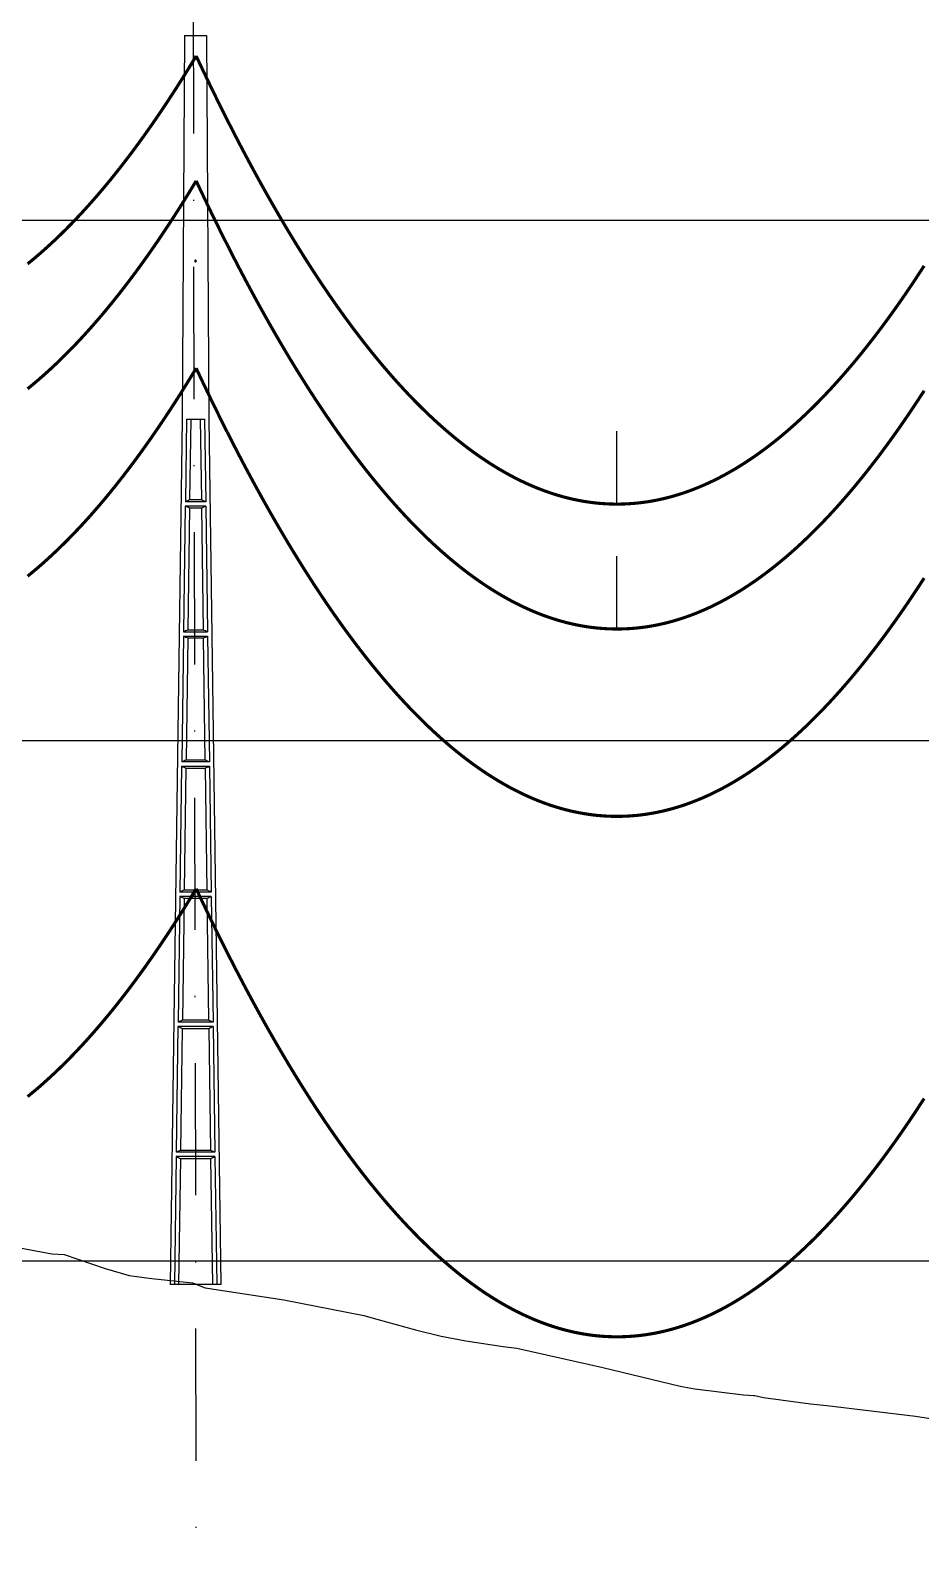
# Model space of a CAD drawing. Header units: metres. Extents: x -121 to 9872, y 3505 to 10721.
# Drawn here: x 7072.6 to 7158.1, y 6248.6 to 6395.2 of the extents above; entities that cross this region are included whole.
import ezdxf

# ---------------------------------------------------------------- set-up
doc = ezdxf.new("R2010")
doc.units = ezdxf.units.M
doc.linetypes.add('DASHDOT', pattern=[25.4, 12.7, -6.35, 0, -6.35])
doc.linetypes.add('DASHED', pattern=[0.75, 0.5, -0.25])
for name, color, linetype in [('C-ROAD-PROF', 2, 'DASHED'), ('CON-EOL- FO', 101, 'Continuous'), ('CON-EOL- PROJEÇÃO', 22, 'Continuous'), ('CON-EOL-CA ARBUTUS', 144, 'Continuous'), ('GRID', 253, 'Continuous'), ('POSTE DT', 7, 'Continuous')]:
    doc.layers.add(name, color=color, linetype=linetype)

# ---------------------------------------------------------------- blocks, each defined once
blk = doc.blocks.new('*U1')
at = {"layer": 'POSTE DT', "extrusion": (0, 1, 0)}
for p, q in [((-3.31, 378.23), (-4.05, 262)), ((-3.31, 378.23), (3.31, 378.23)), ((3.31, 378.23), (4.06, 262)), ((-4.05, 262), (-7.72, 0)), ((-4.05, 262), (-4.05, 262)), ((-2.73, 262), (-3.08, 237.05)), ((-2.73, 262), (2.75, 262)), ((-1.42, 262), (-1.77, 237.57)), ((1.43, 262), (1.77, 237.57)), ((2.75, 262), (3.1, 237.05)), ((4.06, 262), (7.72, 0)), ((-3.1, 235.74), (-3.63, 197.65)), ((3.11, 235.73), (-3.1, 235.74)), ((3.1, 237.05), (-3.08, 237.05)), ((3.11, 235.73), (3.65, 197.65)), ((-1.8, 235.21), (-2.32, 198.19)), ((1.8, 235.21), (2.32, 198.19)), ((-3.65, 196.34), (-4.19, 158.25)), ((-2.35, 195.8), (-2.87, 158.8)), ((2.35, 195.8), (2.87, 158.8)), ((3.66, 196.34), (4.2, 158.25)), ((-4.21, 156.94), (-4.74, 118.85)), ((-2.9, 156.39), (-3.42, 119.41)), ((2.91, 156.39), (3.42, 119.41)), ((4.21, 156.94), (4.75, 118.85)), ((-4.76, 117.54), (-5.29, 79.45)), ((4.77, 117.54), (-4.76, 117.54)), ((4.75, 118.85), (-4.74, 118.85)), ((-3.46, 116.98), (-3.97, 80.02)), ((3.46, 116.98), (3.98, 80.02)), ((4.77, 117.54), (5.3, 79.45)), ((5.3, 79.45), (-5.29, 79.45)), ((-5.31, 78.14), (-5.85, 40.06)), ((5.32, 78.14), (-5.31, 78.14)), ((-4.01, 77.57), (-4.53, 40.63)), ((4.01, 77.57), (4.53, 40.63)), ((5.32, 78.14), (5.85, 40.06)), ((-5.86, 38.74), (-6.41, 0)), ((5.87, 38.74), (-5.86, 38.74)), ((5.85, 40.06), (-5.85, 40.06)), ((-4.56, 38.17), (-5.1, 0)), ((4.56, 38.17), (5.1, 0)), ((5.87, 38.74), (6.41, 0)), ((-6.41, 0), (-7.72, 0)), ((-5.1, 0), (-6.41, 0)), ((5.1, 0), (-5.1, 0)), ((6.41, 0), (5.1, 0)), ((7.72, 0), (6.41, 0))]:
    blk.add_line(p, q, dxfattribs=at)
at = {"layer": 'POSTE DT', "ltscale": 3}
for points in [[(-3.65, 196.34), (3.66, 196.34)], [(-3.63, 197.65), (3.65, 197.65)], [(4.2, 158.25), (-4.19, 158.25)], [(-4.21, 156.94), (4.21, 156.94)]]:
    blk.add_lwpolyline(points, dxfattribs=at)
at = {"layer": 'POSTE DT'}
for points, knots in [([(0.25, 309.94), (0.25, 309.93), (0.25, 309.93), (0.25, 309.92), (0.25, 309.91), (0.25, 309.9), (0.25, 309.89), (0.24, 309.85), (0.22, 309.82), (0.19, 309.77), (0.16, 309.74), (0.11, 309.71), (0.08, 309.7), (0.01, 309.68), (-0.02, 309.68), (-0.08, 309.7), (-0.11, 309.71), (-0.16, 309.74), (-0.18, 309.76), (-0.21, 309.8), (-0.22, 309.82), (-0.24, 309.85), (-0.24, 309.87), (-0.25, 309.89), (-0.25, 309.9), (-0.25, 309.92), (-0.25, 309.92), (-0.25, 309.93), (-0.25, 309.94), (-0.25, 309.95), (-0.25, 309.95), (-0.25, 309.96), (-0.25, 309.97), (-0.24, 310), (-0.23, 310.02), (-0.21, 310.07), (-0.2, 310.09), (-0.15, 310.14), (-0.13, 310.15), (-0.07, 310.18), (-0.03, 310.19), (0.03, 310.19), (0.06, 310.18), (0.12, 310.16), (0.14, 310.14), (0.18, 310.11), (0.2, 310.09), (0.21, 310.06), (0.22, 310.05), (0.23, 310.04), (0.24, 310.01), (0.24, 309.99), (0.25, 309.97), (0.25, 309.96), (0.25, 309.95), (0.25, 309.94), (0.25, 309.94), (0.25, 309.94), (0.25, 309.94)], [-54.728303, -54.728303, -54.728303, -54.728303, -54.309038, -54.309038, -53.647169, -53.647169, -52.532885, -52.532885, -48.86224, -48.86224, -45.282765, -45.282765, -41.52867, -41.52867, -37.867486, -37.867486, -34.454589, -34.454589, -31.301423, -31.301423, -28.48103, -28.48103, -26.961755, -26.961755, -25.7544, -25.7544, -25.136228, -25.136228, -24.64409, -24.64409, -24.094201, -24.094201, -23.191199, -23.191199, -20.494482, -20.494482, -17.342863, -17.342863, -13.645538, -13.645538, -9.835989, -9.835989, -6.296781, -6.296781, -3.005029, -3.005029, 0, 0, 0, 1.527594, 1.527594, 3.697216, 3.697216, 4.489727, 4.489727, 5.01438, 5.01438, 5.095313, 5.095313, 5.095313, 5.095313]), ([(-3.1, 235.74), (-2.88, 235.65), (-2.67, 235.56), (-2.23, 235.39), (-2.02, 235.3), (-1.8, 235.21)], [0.055576, 0.055576, 0.055576, 0.055576, 56.767409, 56.767409, 113.50757, 113.50757, 113.50757, 113.50757]), ([(-1.77, 237.57), (-1.99, 237.49), (-2.21, 237.4), (-2.64, 237.22), (-2.86, 237.14), (-3.08, 237.05)], [0, 0, 0, 0, 56.660495, 56.660495, 113.412826, 113.412826, 113.412826, 113.412826]), ([(1.77, 237.57), (1.18, 237.57), (0.59, 237.57), (-0.59, 237.57), (-1.18, 237.57), (-1.77, 237.57)], [0, 0, 0, 0, 67.306894, 67.306894, 134.614447, 134.614447, 134.614447, 134.614447]), ([(3.1, 237.05), (2.87, 237.14), (2.65, 237.23), (2.21, 237.4), (1.99, 237.49), (1.77, 237.57)], [0, 0, 0, 0, 56.738948, 56.738948, 113.38731, 113.38731, 113.38731, 113.38731]), ([(1.8, 235.21), (2.02, 235.3), (2.24, 235.38), (2.68, 235.56), (2.89, 235.65), (3.11, 235.73)], [0, 0, 0, 0, 56.845349, 56.845349, 113.599799, 113.599799, 113.599799, 113.599799]), ([(-1.8, 235.21), (-1.2, 235.21), (-0.6, 235.21), (0.6, 235.21), (1.2, 235.21), (1.8, 235.21)], [0, 0, 0, 0, 68.567797, 68.567797, 137.136247, 137.136247, 137.136247, 137.136247]), ([(-3.65, 196.34), (-3.43, 196.25), (-3.22, 196.16), (-2.78, 195.98), (-2.57, 195.89), (-2.35, 195.8)], [0.054307, 0.054307, 0.054307, 0.054307, 63.527131, 63.527131, 127.063246, 127.063246, 127.063246, 127.063246]), ([(-2.32, 198.19), (-2.54, 198.1), (-2.76, 198.01), (-3.2, 197.83), (-3.41, 197.74), (-3.63, 197.65)], [0, 0, 0, 0, 63.412073, 63.412073, 126.777421, 126.777421, 126.777421, 126.777421]), ([(-2.35, 195.8), (-1.57, 195.8), (-0.78, 195.8), (0.79, 195.8), (1.57, 195.8), (2.35, 195.8)], [0, 0, 0, 0, 89.585713, 89.585713, 179.17191, 179.17191, 179.17191, 179.17191]), ([(2.32, 198.19), (1.55, 198.19), (0.77, 198.19), (-0.77, 198.19), (-1.55, 198.19), (-2.32, 198.19)], [0, 0, 0, 0, 88.31008, 88.31008, 176.620652, 176.620652, 176.620652, 176.620652]), ([(3.65, 197.65), (3.43, 197.74), (3.2, 197.83), (2.76, 198.01), (2.54, 198.1), (2.32, 198.19)], [0, 0, 0, 0, 63.488119, 63.488119, 126.880939, 126.880939, 126.880939, 126.880939]), ([(2.35, 195.8), (2.57, 195.89), (2.79, 195.98), (3.23, 196.16), (3.45, 196.25), (3.66, 196.34)], [0, 0, 0, 0, 63.60246, 63.60246, 127.109696, 127.109696, 127.109696, 127.109696]), ([(-2.87, 158.8), (-3.09, 158.71), (-3.31, 158.62), (-3.75, 158.43), (-3.97, 158.34), (-4.19, 158.25)], [0, 0, 0, 0, 70.301707, 70.301707, 140.590947, 140.590947, 140.590947, 140.590947]), ([(2.87, 158.8), (1.92, 158.8), (0.96, 158.8), (-0.96, 158.8), (-1.91, 158.8), (-2.87, 158.8)], [0, 0, 0, 0, 109.314454, 109.314454, 218.629264, 218.629264, 218.629264, 218.629264]), ([(4.2, 158.25), (3.98, 158.34), (3.76, 158.44), (3.31, 158.62), (3.09, 158.71), (2.87, 158.8)], [0, 0, 0, 0, 70.379198, 70.379198, 140.659718, 140.659718, 140.659718, 140.659718]), ([(-4.21, 156.94), (-3.99, 156.85), (-3.77, 156.75), (-3.34, 156.57), (-3.12, 156.48), (-2.9, 156.39)], [0.053423, 0.053423, 0.053423, 0.053423, 70.429742, 70.429742, 140.90167, 140.90167, 140.90167, 140.90167]), ([(-2.9, 156.39), (-1.94, 156.39), (-0.97, 156.39), (0.97, 156.39), (1.94, 156.39), (2.91, 156.39)], [0, 0, 0, 0, 110.60219, 110.60219, 221.20473, 221.20473, 221.20473, 221.20473]), ([(2.91, 156.39), (3.12, 156.48), (3.34, 156.57), (3.78, 156.75), (4, 156.85), (4.21, 156.94)], [0, 0, 0, 0, 70.506649, 70.506649, 140.914701, 140.914701, 140.914701, 140.914701]), ([(-4.76, 117.54), (-4.54, 117.45), (-4.32, 117.35), (-3.89, 117.17), (-3.67, 117.07), (-3.46, 116.98)], [0.052784, 0.052784, 0.052784, 0.052784, 77.438432, 77.438432, 154.950301, 154.950301, 154.950301, 154.950301]), ([(-3.42, 119.41), (-3.64, 119.32), (-3.86, 119.23), (-4.3, 119.04), (-4.52, 118.95), (-4.74, 118.85)], [0, 0, 0, 0, 77.299547, 77.299547, 154.618634, 154.618634, 154.618634, 154.618634]), ([(-3.46, 116.98), (-2.3, 116.98), (-1.15, 116.98), (1.15, 116.98), (2.31, 116.98), (3.46, 116.98)], [0, 0, 0, 0, 131.617604, 131.617604, 263.235447, 263.235447, 263.235447, 263.235447]), ([(3.42, 119.41), (2.28, 119.41), (1.14, 119.41), (-1.14, 119.41), (-2.28, 119.41), (-3.42, 119.41)], [0, 0, 0, 0, 130.319901, 130.319901, 260.640046, 260.640046, 260.640046, 260.640046]), ([(4.75, 118.85), (4.53, 118.95), (4.31, 119.04), (3.87, 119.23), (3.64, 119.32), (3.42, 119.41)], [0, 0, 0, 0, 77.381597, 77.381597, 154.66183, 154.66183, 154.66183, 154.66183]), ([(3.46, 116.98), (3.68, 117.07), (3.89, 117.17), (4.33, 117.35), (4.55, 117.45), (4.77, 117.54)], [0, 0, 0, 0, 77.520013, 77.520013, 154.938747, 154.938747, 154.938747, 154.938747]), ([(-3.97, 80.02), (-4.19, 79.93), (-4.41, 79.83), (-4.85, 79.64), (-5.07, 79.55), (-5.29, 79.45)], [0, 0, 0, 0, 84.379671, 84.379671, 168.809376, 168.809376, 168.809376, 168.809376]), ([(3.98, 80.02), (2.65, 80.02), (1.33, 80.02), (-1.32, 80.02), (-2.65, 80.02), (-3.97, 80.02)], [0, 0, 0, 0, 151.326157, 151.326157, 302.652465, 302.652465, 302.652465, 302.652465]), ([(5.3, 79.45), (5.08, 79.55), (4.86, 79.64), (4.42, 79.83), (4.2, 79.93), (3.98, 80.02)], [0, 0, 0, 0, 84.46863, 84.46863, 168.833721, 168.833721, 168.833721, 168.833721]), ([(-5.31, 78.14), (-5.09, 78.05), (-4.88, 77.95), (-4.44, 77.76), (-4.23, 77.67), (-4.01, 77.57)], [0.052308, 0.052308, 0.052308, 0.052308, 84.527725, 84.527725, 169.158824, 169.158824, 169.158824, 169.158824]), ([(-4.01, 77.57), (-2.67, 77.57), (-1.34, 77.57), (1.34, 77.57), (2.67, 77.57), (4.01, 77.57)], [0, 0, 0, 0, 152.632212, 152.632212, 305.264569, 305.264569, 305.264569, 305.264569]), ([(4.01, 77.57), (4.23, 77.67), (4.45, 77.76), (4.88, 77.95), (5.1, 78.05), (5.32, 78.14)], [0, 0, 0, 0, 84.616316, 84.616316, 169.129178, 169.129178, 169.129178, 169.129178]), ([(-5.86, 38.74), (-5.65, 38.65), (-5.43, 38.55), (-5, 38.36), (-4.78, 38.26), (-4.56, 38.17)], [0.026524, 0.026524, 0.026524, 0.026524, 91.679563, 91.679563, 183.466041, 183.466041, 183.466041, 183.466041]), ([(-4.53, 40.63), (-4.75, 40.53), (-4.97, 40.44), (-5.41, 40.25), (-5.63, 40.15), (-5.85, 40.06)], [0, 0, 0, 0, 91.523648, 91.523648, 183.126775, 183.126775, 183.126775, 183.126775]), ([(-4.56, 38.17), (-3.04, 38.17), (-1.52, 38.17), (1.52, 38.17), (3.04, 38.17), (4.56, 38.17)], [0, 0, 0, 0, 173.646192, 173.646192, 347.292451, 347.292451, 347.292451, 347.292451]), ([(4.53, 40.63), (3.02, 40.63), (1.51, 40.63), (-1.51, 40.63), (-3.02, 40.63), (-4.53, 40.63)], [0, 0, 0, 0, 172.33304, 172.33304, 344.666151, 344.666151, 344.666151, 344.666151]), ([(5.85, 40.06), (5.63, 40.15), (5.41, 40.25), (4.97, 40.44), (4.75, 40.53), (4.53, 40.63)], [0, 0, 0, 0, 91.621326, 91.621326, 183.137324, 183.137324, 183.137324, 183.137324]), ([(4.56, 38.17), (4.78, 38.26), (5, 38.36), (5.43, 38.55), (5.65, 38.65), (5.87, 38.74)], [0, 0, 0, 0, 91.776928, 91.776928, 183.448614, 183.448614, 183.448614, 183.448614])]:
    blk.add_open_spline(points, degree=3, knots=knots, dxfattribs=at)

msp = doc.modelspace()

# ---------------------------------------------------------------- linework, layer by layer
at = {"layer": 'C-ROAD-PROF', "color": 0, "linetype": 'Continuous', "lineweight": -3}
msp.add_lwpolyline([(7067.06, 6279.063), (7074.606, 6277.658), (7075.805, 6277.593), (7079.754, 6276.257), (7082.031, 6275.578), (7084.212, 6275.266), (7088.137, 6274.87), (7089.337, 6274.396), (7096.904, 6273.245), (7104.592, 6271.742), (7105.835, 6271.366), (7109.559, 6270.342), (7112.019, 6269.753), (7114.406, 6269.302), (7117.991, 6268.764), (7119.286, 6268.601), (7127.555, 6266.732), (7134.989, 6264.944), (7136.416, 6264.686), (7141.095, 6264.102), (7142.054, 6264.056), (7142.167, 6264.032), (7143.002, 6263.853), (7147.504, 6263.229), (7149.085, 6263.091), (7157.618, 6262.056), (7164.81, 6260.948)], dxfattribs=at)
at = {"layer": 'CON-EOL- FO', "const_width": 0.3}
for points in [[(7072.286, 6342.756), (7072.654, 6343.057), (7073.023, 6343.364), (7073.391, 6343.678), (7073.759, 6344), (7074.127, 6344.329), (7074.495, 6344.665), (7074.863, 6345.008), (7075.232, 6345.358), (7075.6, 6345.715), (7075.968, 6346.08), (7076.336, 6346.451), (7076.704, 6346.83), (7077.072, 6347.216), (7077.441, 6347.609), (7077.809, 6348.009), (7078.177, 6348.416), (7078.545, 6348.831), (7078.913, 6349.253), (7079.281, 6349.681), (7079.65, 6350.117), (7080.018, 6350.56), (7080.386, 6351.011), (7080.754, 6351.468), (7081.122, 6351.933), (7081.49, 6352.405), (7081.858, 6352.884), (7082.227, 6353.37), (7082.595, 6353.863), (7082.963, 6354.364), (7083.331, 6354.871), (7083.699, 6355.386), (7084.067, 6355.908), (7084.436, 6356.437), (7084.804, 6356.974), (7085.172, 6357.517), (7085.54, 6358.068), (7085.908, 6358.626), (7086.276, 6359.191), (7086.645, 6359.763), (7087.013, 6360.343), (7087.381, 6360.93), (7087.749, 6361.524), (7088.117, 6362.125), (7088.485, 6362.733)], [(7088.485, 6362.733), (7088.853, 6361.95), (7089.222, 6361.174), (7089.59, 6360.405), (7089.958, 6359.644), (7090.326, 6358.89), (7090.694, 6358.143), (7091.062, 6357.403), (7091.431, 6356.671), (7091.799, 6355.945), (7092.167, 6355.227), (7092.535, 6354.517), (7092.903, 6353.813), (7093.271, 6353.117), (7093.64, 6352.428), (7094.008, 6351.746), (7094.376, 6351.072), (7094.744, 6350.405), (7095.112, 6349.745), (7095.48, 6349.092), (7095.849, 6348.446), (7096.217, 6347.808), (7096.585, 6347.177), (7096.953, 6346.553), (7097.321, 6345.936), (7097.689, 6345.326), (7098.057, 6344.724), (7098.426, 6344.129), (7098.794, 6343.541), (7099.162, 6342.96), (7099.53, 6342.387), (7099.898, 6341.82), (7100.266, 6341.261), (7100.635, 6340.709), (7101.003, 6340.164), (7101.371, 6339.627), (7101.739, 6339.096), (7102.107, 6338.573), (7102.475, 6338.057), (7102.844, 6337.548), (7103.212, 6337.047), (7103.58, 6336.552), (7103.948, 6336.065), (7104.316, 6335.585), (7104.684, 6335.112), (7105.052, 6334.646), (7105.421, 6334.187), (7105.789, 6333.736), (7106.157, 6333.291), (7106.525, 6332.854), (7106.893, 6332.424), (7107.261, 6332.001), (7107.63, 6331.586), (7107.998, 6331.177), (7108.366, 6330.776), (7108.734, 6330.381), (7109.102, 6329.994), (7109.47, 6329.614), (7109.839, 6329.242), (7110.207, 6328.876), (7110.575, 6328.518), (7110.943, 6328.166), (7111.311, 6327.822), (7111.679, 6327.485), (7112.048, 6327.155), (7112.416, 6326.832), (7112.784, 6326.517), (7113.152, 6326.208), (7113.52, 6325.907), (7113.888, 6325.612), (7114.256, 6325.325), (7114.625, 6325.045), (7114.993, 6324.772), (7115.361, 6324.507), (7115.729, 6324.248), (7116.097, 6323.997), (7116.465, 6323.752), (7116.834, 6323.515), (7117.202, 6323.285), (7117.57, 6323.062), (7117.938, 6322.846), (7118.306, 6322.638), (7118.674, 6322.436), (7119.043, 6322.241), (7119.411, 6322.054), (7119.779, 6321.874), (7120.147, 6321.701), (7120.515, 6321.535), (7120.883, 6321.376), (7121.251, 6321.224), (7121.62, 6321.079), (7121.988, 6320.942), (7122.356, 6320.812), (7122.724, 6320.688), (7123.092, 6320.572), (7123.46, 6320.463), (7123.829, 6320.361), (7124.197, 6320.266), (7124.565, 6320.178), (7124.933, 6320.098), (7125.301, 6320.024), (7125.669, 6319.958), (7126.038, 6319.899), (7126.406, 6319.846), (7126.774, 6319.801), (7127.142, 6319.763), (7127.51, 6319.733), (7127.878, 6319.709), (7128.247, 6319.692), (7128.615, 6319.683), (7128.983, 6319.68), (7129.351, 6319.685), (7129.719, 6319.697), (7130.087, 6319.716), (7130.455, 6319.742), (7130.824, 6319.775), (7131.192, 6319.815), (7131.56, 6319.863), (7131.928, 6319.917), (7132.296, 6319.979), (7132.664, 6320.047), (7133.033, 6320.123), (7133.401, 6320.206), (7133.769, 6320.296), (7134.137, 6320.393), (7134.505, 6320.498), (7134.873, 6320.609), (7135.242, 6320.728), (7135.61, 6320.853), (7135.978, 6320.986), (7136.346, 6321.126), (7136.714, 6321.273), (7137.082, 6321.427), (7137.451, 6321.588), (7137.819, 6321.756), (7138.187, 6321.932), (7138.555, 6322.114), (7138.923, 6322.304), (7139.291, 6322.501), (7139.659, 6322.705), (7140.028, 6322.916), (7140.396, 6323.134), (7140.764, 6323.359), (7141.132, 6323.591), (7141.5, 6323.831), (7141.868, 6324.078), (7142.237, 6324.331), (7142.605, 6324.592), (7142.973, 6324.86), (7143.341, 6325.136), (7143.709, 6325.418), (7144.077, 6325.707), (7144.446, 6326.004), (7144.814, 6326.308), (7145.182, 6326.618), (7145.55, 6326.936), (7145.918, 6327.261), (7146.286, 6327.594), (7146.654, 6327.933), (7147.023, 6328.28), (7147.391, 6328.633), (7147.759, 6328.994), (7148.127, 6329.362), (7148.495, 6329.737), (7148.863, 6330.119), (7149.232, 6330.509), (7149.6, 6330.905), (7149.968, 6331.309), (7150.336, 6331.72), (7150.704, 6332.138), (7151.072, 6332.563), (7151.441, 6332.995), (7151.809, 6333.435), (7152.177, 6333.882), (7152.545, 6334.335), (7152.913, 6334.796), (7153.281, 6335.265), (7153.65, 6335.74), (7154.018, 6336.222), (7154.386, 6336.712), (7154.754, 6337.209), (7155.122, 6337.713), (7155.49, 6338.224), (7155.858, 6338.742), (7156.227, 6339.268), (7156.595, 6339.801), (7156.963, 6340.341), (7157.331, 6340.888), (7157.699, 6341.442), (7158.067, 6342.004), (7158.436, 6342.572)]]:
    msp.add_lwpolyline(points, dxfattribs=at)
at = {"layer": 'CON-EOL- PROJEÇÃO', "lineweight": 30, "const_width": 0.3}
for points in [[(7072.286, 6292.756), (7072.654, 6293.057), (7073.023, 6293.364), (7073.391, 6293.678), (7073.759, 6294), (7074.127, 6294.329), (7074.495, 6294.665), (7074.863, 6295.008), (7075.232, 6295.358), (7075.6, 6295.715), (7075.968, 6296.08), (7076.336, 6296.451), (7076.704, 6296.83), (7077.072, 6297.216), (7077.441, 6297.609), (7077.809, 6298.009), (7078.177, 6298.416), (7078.545, 6298.831), (7078.913, 6299.253), (7079.281, 6299.681), (7079.65, 6300.117), (7080.018, 6300.56), (7080.386, 6301.011), (7080.754, 6301.468), (7081.122, 6301.933), (7081.49, 6302.405), (7081.858, 6302.884), (7082.227, 6303.37), (7082.595, 6303.863), (7082.963, 6304.364), (7083.331, 6304.871), (7083.699, 6305.386), (7084.067, 6305.908), (7084.436, 6306.437), (7084.804, 6306.974), (7085.172, 6307.517), (7085.54, 6308.068), (7085.908, 6308.626), (7086.276, 6309.191), (7086.645, 6309.763), (7087.013, 6310.343), (7087.381, 6310.93), (7087.749, 6311.524), (7088.117, 6312.125), (7088.485, 6312.733)], [(7088.485, 6312.733), (7088.853, 6311.95), (7089.222, 6311.174), (7089.59, 6310.405), (7089.958, 6309.644), (7090.326, 6308.89), (7090.694, 6308.143), (7091.062, 6307.403), (7091.431, 6306.671), (7091.799, 6305.945), (7092.167, 6305.227), (7092.535, 6304.517), (7092.903, 6303.813), (7093.271, 6303.117), (7093.64, 6302.428), (7094.008, 6301.746), (7094.376, 6301.072), (7094.744, 6300.405), (7095.112, 6299.745), (7095.48, 6299.092), (7095.849, 6298.446), (7096.217, 6297.808), (7096.585, 6297.177), (7096.953, 6296.553), (7097.321, 6295.936), (7097.689, 6295.326), (7098.057, 6294.724), (7098.426, 6294.129), (7098.794, 6293.541), (7099.162, 6292.96), (7099.53, 6292.387), (7099.898, 6291.82), (7100.266, 6291.261), (7100.635, 6290.709), (7101.003, 6290.164), (7101.371, 6289.627), (7101.739, 6289.096), (7102.107, 6288.573), (7102.475, 6288.057), (7102.844, 6287.548), (7103.212, 6287.047), (7103.58, 6286.552), (7103.948, 6286.065), (7104.316, 6285.585), (7104.684, 6285.112), (7105.052, 6284.646), (7105.421, 6284.187), (7105.789, 6283.736), (7106.157, 6283.291), (7106.525, 6282.854), (7106.893, 6282.424), (7107.261, 6282.001), (7107.63, 6281.586), (7107.998, 6281.177), (7108.366, 6280.776), (7108.734, 6280.381), (7109.102, 6279.994), (7109.47, 6279.614), (7109.839, 6279.242), (7110.207, 6278.876), (7110.575, 6278.518), (7110.943, 6278.166), (7111.311, 6277.822), (7111.679, 6277.485), (7112.048, 6277.155), (7112.416, 6276.832), (7112.784, 6276.517), (7113.152, 6276.208), (7113.52, 6275.907), (7113.888, 6275.612), (7114.256, 6275.325), (7114.625, 6275.045), (7114.993, 6274.772), (7115.361, 6274.507), (7115.729, 6274.248), (7116.097, 6273.997), (7116.465, 6273.752), (7116.834, 6273.515), (7117.202, 6273.285), (7117.57, 6273.062), (7117.938, 6272.846), (7118.306, 6272.638), (7118.674, 6272.436), (7119.043, 6272.241), (7119.411, 6272.054), (7119.779, 6271.874), (7120.147, 6271.701), (7120.515, 6271.535), (7120.883, 6271.376), (7121.251, 6271.224), (7121.62, 6271.079), (7121.988, 6270.942), (7122.356, 6270.811), (7122.724, 6270.688), (7123.092, 6270.572), (7123.46, 6270.463), (7123.829, 6270.361), (7124.197, 6270.266), (7124.565, 6270.178), (7124.933, 6270.098), (7125.301, 6270.024), (7125.669, 6269.958), (7126.038, 6269.899), (7126.406, 6269.846), (7126.774, 6269.801), (7127.142, 6269.763), (7127.51, 6269.733), (7127.878, 6269.709), (7128.247, 6269.692), (7128.615, 6269.683), (7128.983, 6269.68), (7129.351, 6269.685), (7129.719, 6269.697), (7130.087, 6269.716), (7130.455, 6269.742), (7130.824, 6269.775), (7131.192, 6269.815), (7131.56, 6269.863), (7131.928, 6269.917), (7132.296, 6269.979), (7132.664, 6270.047), (7133.033, 6270.123), (7133.401, 6270.206), (7133.769, 6270.296), (7134.137, 6270.393), (7134.505, 6270.498), (7134.873, 6270.609), (7135.242, 6270.727), (7135.61, 6270.853), (7135.978, 6270.986), (7136.346, 6271.126), (7136.714, 6271.273), (7137.082, 6271.427), (7137.451, 6271.588), (7137.819, 6271.756), (7138.187, 6271.932), (7138.555, 6272.114), (7138.923, 6272.304), (7139.291, 6272.501), (7139.659, 6272.705), (7140.028, 6272.916), (7140.396, 6273.134), (7140.764, 6273.359), (7141.132, 6273.591), (7141.5, 6273.831), (7141.868, 6274.078), (7142.237, 6274.331), (7142.605, 6274.592), (7142.973, 6274.86), (7143.341, 6275.136), (7143.709, 6275.418), (7144.077, 6275.707), (7144.446, 6276.004), (7144.814, 6276.308), (7145.182, 6276.618), (7145.55, 6276.936), (7145.918, 6277.261), (7146.286, 6277.594), (7146.654, 6277.933), (7147.023, 6278.28), (7147.391, 6278.633), (7147.759, 6278.994), (7148.127, 6279.362), (7148.495, 6279.737), (7148.863, 6280.119), (7149.232, 6280.509), (7149.6, 6280.905), (7149.968, 6281.309), (7150.336, 6281.72), (7150.704, 6282.138), (7151.072, 6282.563), (7151.441, 6282.995), (7151.809, 6283.435), (7152.177, 6283.882), (7152.545, 6284.335), (7152.913, 6284.796), (7153.281, 6285.265), (7153.65, 6285.74), (7154.018, 6286.222), (7154.386, 6286.712), (7154.754, 6287.209), (7155.122, 6287.713), (7155.49, 6288.224), (7155.858, 6288.742), (7156.227, 6289.268), (7156.595, 6289.801), (7156.963, 6290.341), (7157.331, 6290.888), (7157.699, 6291.442), (7158.067, 6292.004), (7158.436, 6292.572)]]:
    msp.add_lwpolyline(points, dxfattribs=at)
at = {"layer": 'CON-EOL-CA ARBUTUS'}
for p, q in [((7128.923, 6349.68), (7128.923, 6356.68)), ((7128.923, 6337.68), (7128.923, 6344.68))]:
    msp.add_line(p, q, dxfattribs=at)
at = {"layer": 'CON-EOL-CA ARBUTUS', "const_width": 0.3}
for points in [[(7072.286, 6372.756), (7072.654, 6373.057), (7073.023, 6373.364), (7073.391, 6373.678), (7073.759, 6374), (7074.127, 6374.329), (7074.495, 6374.665), (7074.863, 6375.008), (7075.232, 6375.358), (7075.6, 6375.715), (7075.968, 6376.08), (7076.336, 6376.451), (7076.704, 6376.83), (7077.072, 6377.216), (7077.441, 6377.609), (7077.809, 6378.009), (7078.177, 6378.416), (7078.545, 6378.831), (7078.913, 6379.253), (7079.281, 6379.681), (7079.65, 6380.117), (7080.018, 6380.56), (7080.386, 6381.011), (7080.754, 6381.468), (7081.122, 6381.933), (7081.49, 6382.405), (7081.858, 6382.884), (7082.227, 6383.37), (7082.595, 6383.863), (7082.963, 6384.364), (7083.331, 6384.871), (7083.699, 6385.386), (7084.067, 6385.908), (7084.436, 6386.437), (7084.804, 6386.974), (7085.172, 6387.517), (7085.54, 6388.068), (7085.908, 6388.626), (7086.276, 6389.191), (7086.645, 6389.763), (7087.013, 6390.343), (7087.381, 6390.93), (7087.749, 6391.524), (7088.117, 6392.125), (7088.485, 6392.733)], [(7088.485, 6392.733), (7088.853, 6391.95), (7089.222, 6391.174), (7089.59, 6390.405), (7089.958, 6389.644), (7090.326, 6388.89), (7090.694, 6388.143), (7091.062, 6387.403), (7091.431, 6386.671), (7091.799, 6385.945), (7092.167, 6385.227), (7092.535, 6384.517), (7092.903, 6383.813), (7093.271, 6383.117), (7093.64, 6382.428), (7094.008, 6381.746), (7094.376, 6381.072), (7094.744, 6380.405), (7095.112, 6379.745), (7095.48, 6379.092), (7095.849, 6378.446), (7096.217, 6377.808), (7096.585, 6377.177), (7096.953, 6376.553), (7097.321, 6375.936), (7097.689, 6375.326), (7098.057, 6374.724), (7098.426, 6374.129), (7098.794, 6373.541), (7099.162, 6372.96), (7099.53, 6372.387), (7099.898, 6371.82), (7100.266, 6371.261), (7100.635, 6370.709), (7101.003, 6370.164), (7101.371, 6369.627), (7101.739, 6369.096), (7102.107, 6368.573), (7102.475, 6368.057), (7102.844, 6367.548), (7103.212, 6367.047), (7103.58, 6366.552), (7103.948, 6366.065), (7104.316, 6365.585), (7104.684, 6365.112), (7105.052, 6364.646), (7105.421, 6364.187), (7105.789, 6363.736), (7106.157, 6363.291), (7106.525, 6362.854), (7106.893, 6362.424), (7107.261, 6362.001), (7107.63, 6361.586), (7107.998, 6361.177), (7108.366, 6360.776), (7108.734, 6360.381), (7109.102, 6359.994), (7109.47, 6359.614), (7109.839, 6359.242), (7110.207, 6358.876), (7110.575, 6358.518), (7110.943, 6358.166), (7111.311, 6357.822), (7111.679, 6357.485), (7112.048, 6357.155), (7112.416, 6356.832), (7112.784, 6356.517), (7113.152, 6356.208), (7113.52, 6355.907), (7113.888, 6355.612), (7114.256, 6355.325), (7114.625, 6355.045), (7114.993, 6354.772), (7115.361, 6354.507), (7115.729, 6354.248), (7116.097, 6353.997), (7116.465, 6353.752), (7116.834, 6353.515), (7117.202, 6353.285), (7117.57, 6353.062), (7117.938, 6352.846), (7118.306, 6352.638), (7118.674, 6352.436), (7119.043, 6352.241), (7119.411, 6352.054), (7119.779, 6351.874), (7120.147, 6351.701), (7120.515, 6351.535), (7120.883, 6351.376), (7121.251, 6351.224), (7121.62, 6351.079), (7121.988, 6350.942), (7122.356, 6350.811), (7122.724, 6350.688), (7123.092, 6350.572), (7123.46, 6350.463), (7123.829, 6350.361), (7124.197, 6350.266), (7124.565, 6350.178), (7124.933, 6350.098), (7125.301, 6350.024), (7125.669, 6349.958), (7126.038, 6349.899), (7126.406, 6349.846), (7126.774, 6349.801), (7127.142, 6349.763), (7127.51, 6349.733), (7127.878, 6349.709), (7128.247, 6349.692), (7128.615, 6349.683), (7128.983, 6349.68), (7129.351, 6349.685), (7129.719, 6349.697), (7130.087, 6349.716), (7130.455, 6349.742), (7130.824, 6349.775), (7131.192, 6349.815), (7131.56, 6349.863), (7131.928, 6349.917), (7132.296, 6349.979), (7132.664, 6350.047), (7133.033, 6350.123), (7133.401, 6350.206), (7133.769, 6350.296), (7134.137, 6350.393), (7134.505, 6350.498), (7134.873, 6350.609), (7135.242, 6350.727), (7135.61, 6350.853), (7135.978, 6350.986), (7136.346, 6351.126), (7136.714, 6351.273), (7137.082, 6351.427), (7137.451, 6351.588), (7137.819, 6351.756), (7138.187, 6351.932), (7138.555, 6352.114), (7138.923, 6352.304), (7139.291, 6352.501), (7139.659, 6352.705), (7140.028, 6352.916), (7140.396, 6353.134), (7140.764, 6353.359), (7141.132, 6353.591), (7141.5, 6353.831), (7141.868, 6354.078), (7142.237, 6354.331), (7142.605, 6354.592), (7142.973, 6354.86), (7143.341, 6355.136), (7143.709, 6355.418), (7144.077, 6355.707), (7144.446, 6356.004), (7144.814, 6356.308), (7145.182, 6356.618), (7145.55, 6356.936), (7145.918, 6357.261), (7146.286, 6357.594), (7146.654, 6357.933), (7147.023, 6358.28), (7147.391, 6358.633), (7147.759, 6358.994), (7148.127, 6359.362), (7148.495, 6359.737), (7148.863, 6360.119), (7149.232, 6360.509), (7149.6, 6360.905), (7149.968, 6361.309), (7150.336, 6361.72), (7150.704, 6362.138), (7151.072, 6362.563), (7151.441, 6362.995), (7151.809, 6363.435), (7152.177, 6363.882), (7152.545, 6364.335), (7152.913, 6364.796), (7153.281, 6365.265), (7153.65, 6365.74), (7154.018, 6366.222), (7154.386, 6366.712), (7154.754, 6367.209), (7155.122, 6367.713), (7155.49, 6368.224), (7155.858, 6368.742), (7156.227, 6369.268), (7156.595, 6369.801), (7156.963, 6370.341), (7157.331, 6370.888), (7157.699, 6371.442), (7158.067, 6372.004), (7158.436, 6372.572)], [(7072.286, 6360.756), (7072.654, 6361.057), (7073.023, 6361.364), (7073.391, 6361.678), (7073.759, 6362), (7074.127, 6362.329), (7074.495, 6362.665), (7074.863, 6363.008), (7075.232, 6363.358), (7075.6, 6363.715), (7075.968, 6364.08), (7076.336, 6364.451), (7076.704, 6364.83), (7077.072, 6365.216), (7077.441, 6365.609), (7077.809, 6366.009), (7078.177, 6366.416), (7078.545, 6366.831), (7078.913, 6367.253), (7079.281, 6367.681), (7079.65, 6368.117), (7080.018, 6368.56), (7080.386, 6369.011), (7080.754, 6369.468), (7081.122, 6369.933), (7081.49, 6370.405), (7081.858, 6370.884), (7082.227, 6371.37), (7082.595, 6371.863), (7082.963, 6372.364), (7083.331, 6372.871), (7083.699, 6373.386), (7084.067, 6373.908), (7084.436, 6374.437), (7084.804, 6374.974), (7085.172, 6375.517), (7085.54, 6376.068), (7085.908, 6376.626), (7086.276, 6377.191), (7086.645, 6377.763), (7087.013, 6378.343), (7087.381, 6378.93), (7087.749, 6379.524), (7088.117, 6380.125), (7088.485, 6380.733)], [(7088.485, 6380.733), (7088.853, 6379.95), (7089.222, 6379.174), (7089.59, 6378.405), (7089.958, 6377.644), (7090.326, 6376.89), (7090.694, 6376.143), (7091.062, 6375.403), (7091.431, 6374.671), (7091.799, 6373.945), (7092.167, 6373.227), (7092.535, 6372.517), (7092.903, 6371.813), (7093.271, 6371.117), (7093.64, 6370.428), (7094.008, 6369.746), (7094.376, 6369.072), (7094.744, 6368.405), (7095.112, 6367.745), (7095.48, 6367.092), (7095.849, 6366.446), (7096.217, 6365.808), (7096.585, 6365.177), (7096.953, 6364.553), (7097.321, 6363.936), (7097.689, 6363.326), (7098.057, 6362.724), (7098.426, 6362.129), (7098.794, 6361.541), (7099.162, 6360.96), (7099.53, 6360.387), (7099.898, 6359.82), (7100.266, 6359.261), (7100.635, 6358.709), (7101.003, 6358.164), (7101.371, 6357.627), (7101.739, 6357.096), (7102.107, 6356.573), (7102.475, 6356.057), (7102.844, 6355.548), (7103.212, 6355.047), (7103.58, 6354.552), (7103.948, 6354.065), (7104.316, 6353.585), (7104.684, 6353.112), (7105.052, 6352.646), (7105.421, 6352.187), (7105.789, 6351.736), (7106.157, 6351.291), (7106.525, 6350.854), (7106.893, 6350.424), (7107.261, 6350.001), (7107.63, 6349.586), (7107.998, 6349.177), (7108.366, 6348.776), (7108.734, 6348.381), (7109.102, 6347.994), (7109.47, 6347.614), (7109.839, 6347.242), (7110.207, 6346.876), (7110.575, 6346.518), (7110.943, 6346.166), (7111.311, 6345.822), (7111.679, 6345.485), (7112.048, 6345.155), (7112.416, 6344.832), (7112.784, 6344.517), (7113.152, 6344.208), (7113.52, 6343.907), (7113.888, 6343.612), (7114.256, 6343.325), (7114.625, 6343.045), (7114.993, 6342.772), (7115.361, 6342.507), (7115.729, 6342.248), (7116.097, 6341.997), (7116.465, 6341.752), (7116.834, 6341.515), (7117.202, 6341.285), (7117.57, 6341.062), (7117.938, 6340.846), (7118.306, 6340.638), (7118.674, 6340.436), (7119.043, 6340.241), (7119.411, 6340.054), (7119.779, 6339.874), (7120.147, 6339.701), (7120.515, 6339.535), (7120.883, 6339.376), (7121.251, 6339.224), (7121.62, 6339.079), (7121.988, 6338.942), (7122.356, 6338.812), (7122.724, 6338.688), (7123.092, 6338.572), (7123.46, 6338.463), (7123.829, 6338.361), (7124.197, 6338.266), (7124.565, 6338.178), (7124.933, 6338.098), (7125.301, 6338.024), (7125.669, 6337.958), (7126.038, 6337.899), (7126.406, 6337.846), (7126.774, 6337.801), (7127.142, 6337.763), (7127.51, 6337.733), (7127.878, 6337.709), (7128.247, 6337.692), (7128.615, 6337.683), (7128.983, 6337.68), (7129.351, 6337.685), (7129.719, 6337.697), (7130.087, 6337.716), (7130.455, 6337.742), (7130.824, 6337.775), (7131.192, 6337.815), (7131.56, 6337.863), (7131.928, 6337.917), (7132.296, 6337.979), (7132.664, 6338.047), (7133.033, 6338.123), (7133.401, 6338.206), (7133.769, 6338.296), (7134.137, 6338.393), (7134.505, 6338.498), (7134.873, 6338.609), (7135.242, 6338.728), (7135.61, 6338.853), (7135.978, 6338.986), (7136.346, 6339.126), (7136.714, 6339.273), (7137.082, 6339.427), (7137.451, 6339.588), (7137.819, 6339.756), (7138.187, 6339.932), (7138.555, 6340.114), (7138.923, 6340.304), (7139.291, 6340.501), (7139.659, 6340.705), (7140.028, 6340.916), (7140.396, 6341.134), (7140.764, 6341.359), (7141.132, 6341.591), (7141.5, 6341.831), (7141.868, 6342.078), (7142.237, 6342.331), (7142.605, 6342.592), (7142.973, 6342.86), (7143.341, 6343.136), (7143.709, 6343.418), (7144.077, 6343.707), (7144.446, 6344.004), (7144.814, 6344.308), (7145.182, 6344.618), (7145.55, 6344.936), (7145.918, 6345.261), (7146.286, 6345.594), (7146.654, 6345.933), (7147.023, 6346.28), (7147.391, 6346.633), (7147.759, 6346.994), (7148.127, 6347.362), (7148.495, 6347.737), (7148.863, 6348.119), (7149.232, 6348.509), (7149.6, 6348.905), (7149.968, 6349.309), (7150.336, 6349.72), (7150.704, 6350.138), (7151.072, 6350.563), (7151.441, 6350.995), (7151.809, 6351.435), (7152.177, 6351.882), (7152.545, 6352.335), (7152.913, 6352.796), (7153.281, 6353.265), (7153.65, 6353.74), (7154.018, 6354.222), (7154.386, 6354.712), (7154.754, 6355.209), (7155.122, 6355.713), (7155.49, 6356.224), (7155.858, 6356.742), (7156.227, 6357.268), (7156.595, 6357.801), (7156.963, 6358.341), (7157.331, 6358.888), (7157.699, 6359.442), (7158.067, 6360.004), (7158.436, 6360.572)]]:
    msp.add_lwpolyline(points, dxfattribs=at)
at = {"layer": 'GRID', "linetype": 'DASHDOT'}
msp.add_line((7085.401, 7876.973), (7089.862, 5510.205), dxfattribs=at)
at = {"layer": 'GRID'}
for points in [[(-30.298, 6376.973), (7827.812, 6376.973)], [(-30.298, 6326.973), (7827.812, 6326.973)], [(-30.298, 6276.973), (7827.812, 6276.973)]]:
    msp.add_lwpolyline(points, dxfattribs=at)

# ---------------------------------------------------------------- block references
at = {"layer": 'POSTE DT', "xscale": 0.3172702451939489, "yscale": 0.3172702451939489, "zscale": 0.3172702451939489}
msp.add_blockref('*U1', (7088.421, 6274.702), dxfattribs=at)

doc.saveas('drawing.dxf')
